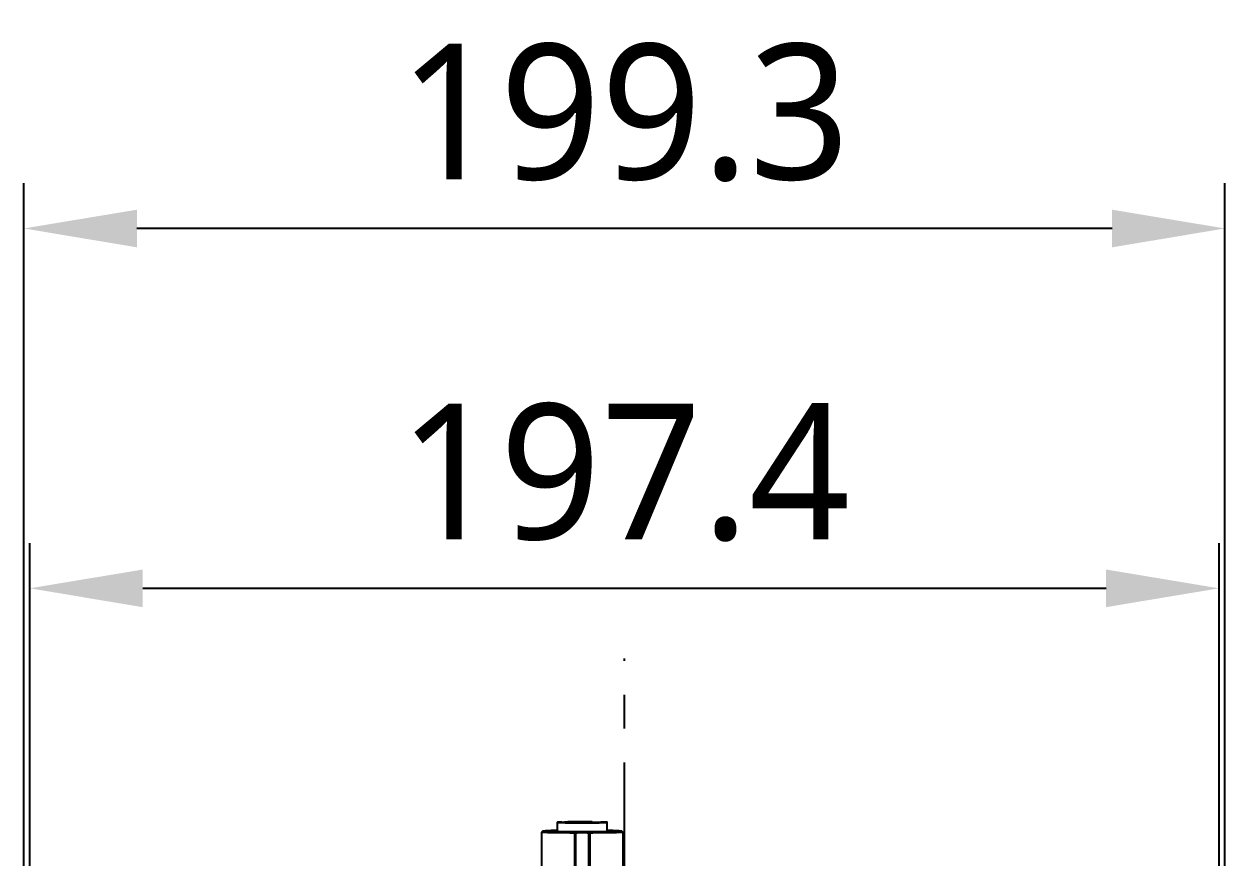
# Model space of a CAD drawing. Header units: millimetres. Extents: x 5828 to 6704, y 123 to 421.
# Drawn here: x 6469.72 to 6483.01, y 277.58 to 286.81 of the extents above; entities that cross this region are included whole.
import ezdxf

# ---------------------------------------------------------------- set-up
doc = ezdxf.new("R2010")
doc.units = ezdxf.units.MM
doc.linetypes.add('CENTER', pattern=[0.6, 0.375, -0.075, 0.075, -0.075])
for name, color, linetype in [('中心线', 7, 'Continuous'), ('外形图', 7, 'Continuous'), ('尺寸标注', 7, 'Continuous')]:
    doc.layers.add(name, color=color, linetype=linetype)
doc.styles.add('微软雅黑', font='msyh.ttc', dxfattribs={"height": 1.5})
doc.dimstyles.new('尺寸标注_1_15比例', dxfattribs={"dimtxt": 1.5, "dimasz": 1.25, "dimexe": 0.5, "dimexo": 0.4, "dimgap": 0.5, "dimtad": 1, "dimdec": 1, "dimlfac": 15, "dimdsep": 46, "dimtxsty": '微软雅黑', "dimcen": 0.09, "dimadec": 0, "dimazin": 0, "dimtp": 0.01, "dimtm": 0.01, "dimtfac": 1, "dimtdec": 1, "dimtofl": 0, "dimtmove": 0, "dimatfit": 3, "dimfxl": 1, "dimtolj": 1, "dimarcsym": 0})

# ---------------------------------------------------------------- blocks, each defined once
blk = doc.blocks.new('*D786')
at = {"layer": 'Defpoints', "color": 0}
for p in [(6482.939, 280.566), (6469.78, 267.568), (6482.939, 267.001)]:
    blk.add_point(p, dxfattribs=at)
at = {"layer": '尺寸标注', "color": 0, "lineweight": -2}
for p, q in [((6469.78, 267.968), (6469.78, 281.066)), ((6482.939, 267.401), (6482.939, 281.066)), ((6471.03, 280.566), (6481.689, 280.566))]:
    blk.add_line(p, q, dxfattribs=at)
at = {"layer": '尺寸标注', "color": 0}
for points in [[(6471.03, 280.774), (6471.03, 280.357), (6469.78, 280.566)], [(6481.689, 280.357), (6481.689, 280.774), (6482.939, 280.566)]]:
    blk.add_solid(points, dxfattribs=at)
at = {"layer": '尺寸标注', "color": 0, "insert": (6476.36, 281.845), "char_height": 1.5, "attachment_point": 5, "style": '微软雅黑'}
blk.add_mtext('\\A1;197.4', dxfattribs=at)
blk = doc.blocks.new('*D787')
at = {"layer": 'Defpoints', "color": 0}
for p in [(6469.715, 284.549), (6483.005, 255.713), (6469.715, 255.065)]:
    blk.add_point(p, dxfattribs=at)
at = {"layer": '尺寸标注', "color": 0, "lineweight": -2}
for p, q in [((6469.715, 255.465), (6469.715, 285.049)), ((6483.005, 256.113), (6483.005, 285.049)), ((6481.755, 284.549), (6470.965, 284.549))]:
    blk.add_line(p, q, dxfattribs=at)
at = {"layer": '尺寸标注', "color": 0}
for points in [[(6470.965, 284.757), (6470.965, 284.34), (6469.715, 284.549)], [(6481.755, 284.34), (6481.755, 284.757), (6483.005, 284.549)]]:
    blk.add_solid(points, dxfattribs=at)
at = {"layer": '尺寸标注', "color": 0, "insert": (6476.36, 285.828), "char_height": 1.5, "attachment_point": 5, "style": '微软雅黑'}
blk.add_mtext('\\A1;199.3', dxfattribs=at)

msp = doc.modelspace()

# ---------------------------------------------------------------- linework, layer by layer
at = {"layer": '中心线', "linetype": 'CENTER', "ltscale": 5}
msp.add_line((6476.3599, 231.7633), (6476.3599, 279.7873), dxfattribs=at)
at = {"layer": '外形图', "color": 7, "linetype": 'Continuous'}
for p, q in [((6475.6183, 277.8734), (6475.6183, 277.9758)), ((6475.6686, 277.9789), (6475.6976, 277.9783)), ((6475.7346, 277.9801), (6475.7346, 277.9781)), ((6475.7636, 277.9796), (6475.7346, 277.9801)), ((6475.7636, 277.9783), (6475.7636, 277.9796)), ((6476.0023, 277.9807), (6476.0997, 277.9793)), ((6476.1683, 277.8734), (6476.1683, 277.9758)), ((6475.4433, 277.8659), (6475.4434, 277.866)), ((6475.4433, 277.8659), (6475.4433, 277.4403)), ((6475.4567, 277.8793), (6475.4434, 277.866)), ((6475.618, 277.885), (6475.6034, 277.8847)), ((6475.6181, 277.8751), (6475.6102, 277.875)), ((6475.8097, 277.3375), (6475.8097, 277.8574)), ((6475.8221, 277.2624), (6475.8221, 277.8583)), ((6475.9644, 277.2624), (6475.9645, 277.8583)), ((6475.9768, 277.8574), (6475.9768, 277.3375)), ((6476.2059, 277.8743), (6476.2057, 277.8741)), ((6476.2059, 277.8743), (6476.2059, 277.8741)), ((6476.2106, 277.8742), (6476.2059, 277.8743)), ((6476.3299, 277.8793), (6476.3432, 277.866)), ((6476.3432, 277.866), (6476.3433, 277.8659)), ((6476.3433, 277.8659), (6476.3433, 277.4403))]:
    msp.add_line(p, q, dxfattribs=at)
for centre, radius, start, end in [((6475.73, 271.6697), 6.2064, 91.10616, 91.42268), ((6475.7588, 268.7826), 9.1042, 90.88561, 91.0972)]:
    msp.add_arc(centre, radius, start, end, dxfattribs=at)
for points, knots in [([(6475.6686, 277.9789), (6475.6648, 277.9788), (6475.6576, 277.9786), (6475.6475, 277.9782), (6475.6388, 277.9778), (6475.6317, 277.9775), (6475.6267, 277.9771), (6475.6235, 277.9769), (6475.6216, 277.9767), (6475.6202, 277.9765), (6475.6192, 277.9763), (6475.6186, 277.9761), (6475.6183, 277.9759), (6475.6183, 277.9758)], [0, 0, 0, 0, 0.2277975, 0.4280733, 0.5996137, 0.7414461, 0.8527467, 0.8967503, 0.9329159, 0.9612117, 0.981644, 0.9943283, 1, 1, 1, 1]), ([(6475.6183, 277.9758), (6475.6183, 277.9758), (6475.6184, 277.9757), (6475.6188, 277.9755), (6475.6198, 277.9753), (6475.6215, 277.975), (6475.6238, 277.9748), (6475.6267, 277.9745), (6475.6303, 277.9743), (6475.6346, 277.974), (6475.6414, 277.9737), (6475.6515, 277.9733), (6475.6653, 277.9729), (6475.6814, 277.9725), (6475.6994, 277.9721), (6475.7194, 277.9717), (6475.741, 277.9714), (6475.7641, 277.9712), (6475.7971, 277.9709), (6475.8403, 277.9706), (6475.8933, 277.9705), (6475.9462, 277.9706), (6475.9894, 277.9709), (6476.0225, 277.9712), (6476.0456, 277.9714), (6476.0672, 277.9717), (6476.0871, 277.9721), (6476.1052, 277.9725), (6476.1212, 277.9729), (6476.135, 277.9733), (6476.1451, 277.9737), (6476.152, 277.974), (6476.1562, 277.9743), (6476.1598, 277.9745), (6476.1628, 277.9748), (6476.1651, 277.975), (6476.1667, 277.9753), (6476.1677, 277.9755), (6476.1682, 277.9757), (6476.1683, 277.9758), (6476.1683, 277.9758)], [0, 0, 0, 0, 0.0002794, 0.0007884, 0.0026526, 0.0056905, 0.0099084, 0.0153005, 0.0218563, 0.029561, 0.0383968, 0.0593754, 0.0845927, 0.113807, 0.1467379, 0.1830689, 0.2224504, 0.2645036, 0.3088237, 0.4025407, 0.5000014, 0.5974622, 0.6911789, 0.7354989, 0.777552, 0.8169333, 0.8532641, 0.8861948, 0.9154089, 0.9406259, 0.9616043, 0.97044, 0.9781445, 0.9847002, 0.9900921, 0.9943099, 0.9973476, 0.9992117, 0.9997206, 1, 1, 1, 1]), ([(6475.7346, 277.9781), (6475.728, 277.978), (6475.7156, 277.9781), (6475.7033, 277.9782), (6475.6976, 277.9783)], [0, 0, 0, 0, 0.5403476, 1, 1, 1, 1]), ([(6476.0023, 277.9807), (6475.9565, 277.9811), (6475.8673, 277.9813), (6475.778, 277.9807), (6475.7346, 277.9801)], [0, 0, 0, 0, 0.5135813, 1, 1, 1, 1]), ([(6475.7773, 277.979), (6475.7773, 277.9789), (6475.7772, 277.9789), (6475.7771, 277.9789), (6475.7768, 277.9788), (6475.7763, 277.9788), (6475.7754, 277.9787), (6475.774, 277.9786), (6475.7722, 277.9785), (6475.7701, 277.9785), (6475.7677, 277.9784), (6475.7638, 277.9783), (6475.7583, 277.9782), (6475.751, 277.9781), (6475.743, 277.9781), (6475.7375, 277.9781), (6475.7346, 277.9781)], [0, 0, 0, 0, 0.0015292, 0.0051883, 0.0111391, 0.0193973, 0.0427895, 0.0752024, 0.1163651, 0.1659279, 0.2234708, 0.2884959, 0.4387069, 0.6114077, 0.8006716, 1, 1, 1, 1]), ([(6475.7636, 277.9796), (6475.7647, 277.9796), (6475.7666, 277.9795), (6475.7693, 277.9795), (6475.7717, 277.9794), (6475.7736, 277.9793), (6475.775, 277.9792), (6475.7759, 277.9792), (6475.7764, 277.9791), (6475.7768, 277.9791), (6475.777, 277.979), (6475.7772, 277.979), (6475.7773, 277.979), (6475.7773, 277.979)], [0, 0, 0, 0, 0.224433, 0.4236252, 0.5955033, 0.7384894, 0.8512305, 0.8959102, 0.9326619, 0.9614019, 0.9820997, 0.9948012, 1, 1, 1, 1]), ([(6476.1683, 277.9758), (6476.1683, 277.9759), (6476.1682, 277.976), (6476.1678, 277.9762), (6476.167, 277.9764), (6476.1656, 277.9766), (6476.1636, 277.9768), (6476.1611, 277.977), (6476.1581, 277.9773), (6476.1545, 277.9775), (6476.1487, 277.9778), (6476.1401, 277.9782), (6476.1283, 277.9786), (6476.1146, 277.979), (6476.1049, 277.9792), (6476.0997, 277.9793)], [0, 0, 0, 0, 0.0020064, 0.0055116, 0.0181816, 0.038759, 0.0673125, 0.1038172, 0.1482193, 0.2004349, 0.2603652, 0.4028789, 0.5746169, 0.7742, 1, 1, 1, 1]), ([(6475.8097, 277.8574), (6475.7847, 277.8575), (6475.7364, 277.8577), (6475.6772, 277.8582), (6475.6327, 277.8588), (6475.6021, 277.8592), (6475.5737, 277.8598), (6475.5476, 277.8603), (6475.5242, 277.8609), (6475.5035, 277.8615), (6475.4881, 277.8621), (6475.4772, 277.8626), (6475.4702, 277.8629), (6475.464, 277.8632), (6475.4586, 277.8636), (6475.454, 277.864), (6475.4503, 277.8643), (6475.4473, 277.8647), (6475.4452, 277.865), (6475.444, 277.8653), (6475.4434, 277.8656), (6475.4433, 277.8658), (6475.4433, 277.8659)], [0, 0, 0, 0, 0.2041006, 0.395312, 0.4842814, 0.5679286, 0.6456287, 0.7168014, 0.7809156, 0.8374931, 0.8861128, 0.9073236, 0.9264145, 0.9433512, 0.9581024, 0.9706431, 0.9809519, 0.9890155, 0.9948294, 0.998416, 0.9994155, 1, 1, 1, 1]), ([(6476.202, 277.8733), (6476.1674, 277.8726), (6476.0922, 277.8716), (6475.9956, 277.871), (6475.9119, 277.8708), (6475.8477, 277.8708), (6475.7844, 277.871), (6475.7235, 277.8714), (6475.6664, 277.872), (6475.6143, 277.8727), (6475.5683, 277.8735), (6475.5342, 277.8744), (6475.5108, 277.8751), (6475.4964, 277.8757), (6475.4857, 277.8762), (6475.4783, 277.8766), (6475.4735, 277.8769), (6475.4694, 277.8772), (6475.4658, 277.8775), (6475.4628, 277.8778), (6475.4607, 277.878), (6475.4593, 277.8782), (6475.4585, 277.8784), (6475.4578, 277.8785), (6475.4573, 277.8787), (6475.4569, 277.8788), (6475.4567, 277.879), (6475.4566, 277.8792), (6475.4566, 277.8793), (6475.4567, 277.8793)], [0, 0, 0, 0, 0.1392252, 0.3024786, 0.3887024, 0.4754804, 0.5609044, 0.6430955, 0.7202466, 0.7906613, 0.8527917, 0.9052729, 0.9275263, 0.946954, 0.9634499, 0.9705698, 0.9769249, 0.9825067, 0.987308, 0.9913236, 0.9945495, 0.995866, 0.9969853, 0.997908, 0.9986364, 0.9991751, 0.9995366, 0.9997653, 1, 1, 1, 1]), ([(6475.4567, 277.8793), (6475.4568, 277.8794), (6475.4571, 277.8796), (6475.4577, 277.8798), (6475.4585, 277.88), (6475.4601, 277.8803), (6475.4627, 277.8806), (6475.4666, 277.881), (6475.4714, 277.8814), (6475.4773, 277.8817), (6475.484, 277.8821), (6475.4918, 277.8825), (6475.5004, 277.8828), (6475.5137, 277.8833), (6475.5325, 277.8839), (6475.5574, 277.8846), (6475.5751, 277.8849), (6475.5845, 277.8851)], [0, 0, 0, 0, 0.002988, 0.0077491, 0.0143823, 0.0229193, 0.045736, 0.0762102, 0.1142932, 0.1599109, 0.2129632, 0.2733346, 0.3408876, 0.4154706, 0.5850315, 0.7804672, 1, 1, 1, 1]), ([(6475.6034, 277.8847), (6475.5942, 277.8846), (6475.5768, 277.8842), (6475.5524, 277.8836), (6475.5343, 277.883), (6475.5215, 277.8825), (6475.5133, 277.8821), (6475.5061, 277.8818), (6475.4999, 277.8814), (6475.4946, 277.881), (6475.4909, 277.8807), (6475.4884, 277.8804), (6475.4869, 277.8802), (6475.4856, 277.88), (6475.4847, 277.8799), (6475.483, 277.8794), (6475.4833, 277.879)], [0, 0, 0, 0, 0.2296986, 0.4327174, 0.6070608, 0.6829144, 0.750963, 0.8110385, 0.8629913, 0.9066962, 0.9420534, 0.9565781, 0.9689926, 0.9792963, 0.9874942, 1, 1, 1, 1]), ([(6475.4833, 277.879), (6475.4835, 277.8789), (6475.4841, 277.8787), (6475.4852, 277.8784), (6475.4868, 277.8781), (6475.489, 277.8779), (6475.4918, 277.8776), (6475.495, 277.8773), (6475.4988, 277.877), (6475.5049, 277.8766), (6475.5139, 277.8762), (6475.5261, 277.8757), (6475.5402, 277.8752), (6475.5563, 277.8747), (6475.5741, 277.8742), (6475.6012, 277.8736), (6475.6388, 277.873), (6475.6878, 277.8723), (6475.7411, 277.8718), (6475.7977, 277.8715), (6475.8563, 277.8713), (6475.9157, 277.8713), (6475.9928, 277.8715), (6476.082, 277.8721), (6476.1513, 277.873), (6476.1832, 277.8736)], [0, 0, 0, 0, 0.0008998, 0.0025323, 0.0049253, 0.0080837, 0.0120069, 0.0166914, 0.0221319, 0.028322, 0.0429181, 0.0604041, 0.0806881, 0.1036628, 0.1292063, 0.1571827, 0.2198266, 0.2902622, 0.3669907, 0.4483788, 0.532694, 0.6181412, 0.7029014, 0.8631953, 1, 1, 1, 1]), ([(6475.8097, 277.8574), (6475.8107, 277.8574), (6475.8149, 277.8574), (6475.819, 277.8578), (6475.8221, 277.8583)], [0, 0, 0, 0, 0.2481843, 1, 1, 1, 1]), ([(6475.8221, 277.8583), (6475.8456, 277.8621), (6475.8933, 277.866), (6475.9409, 277.8621), (6475.9645, 277.8583)], [0, 0, 0, 0, 0.5000017, 1, 1, 1, 1]), ([(6475.9645, 277.8583), (6475.9665, 277.8581), (6475.9707, 277.8577), (6475.9748, 277.8574), (6475.9769, 277.8574)], [0, 0, 0, 0, 0.501623, 1, 1, 1, 1]), ([(6476.2115, 277.8597), (6476.1755, 277.8591), (6476.0973, 277.858), (6476.019, 277.8575), (6475.9768, 277.8574)], [0, 0, 0, 0, 0.4601845, 1, 1, 1, 1]), ([(6476.1684, 277.8857), (6476.1801, 277.8855), (6476.2024, 277.8851), (6476.2338, 277.8845), (6476.2575, 277.8838), (6476.2743, 277.8833), (6476.2853, 277.8829), (6476.2951, 277.8825), (6476.3037, 277.8821), (6476.3112, 277.8816), (6476.3173, 277.8812), (6476.3217, 277.8808), (6476.3246, 277.8805), (6476.3263, 277.8803), (6476.3276, 277.8801), (6476.3287, 277.8798), (6476.3294, 277.8796), (6476.3297, 277.8794), (6476.3299, 277.8793)], [0, 0, 0, 0, 0.2175357, 0.412416, 0.5823439, 0.6573137, 0.7253197, 0.7861625, 0.8396656, 0.8856728, 0.9240546, 0.9547067, 0.9671103, 0.9775579, 0.9860497, 0.992592, 0.9972112, 1, 1, 1, 1]), ([(6476.3032, 277.879), (6476.3032, 277.8791), (6476.3033, 277.8791), (6476.3033, 277.8793), (6476.3032, 277.8794), (6476.3029, 277.8795), (6476.3024, 277.8797), (6476.3016, 277.8799), (6476.3005, 277.8801), (6476.2991, 277.8803), (6476.2974, 277.8805), (6476.2955, 277.8807), (6476.2932, 277.8809), (6476.2896, 277.8812), (6476.2845, 277.8815), (6476.2774, 277.8819), (6476.2693, 277.8823), (6476.2601, 277.8827), (6476.2458, 277.8832), (6476.2254, 277.8838), (6476.1982, 277.8845), (6476.1788, 277.8848), (6476.1685, 277.885)], [0, 0, 0, 0, 0.0009275, 0.0017046, 0.0026691, 0.0040249, 0.0081672, 0.0143591, 0.0226504, 0.0330552, 0.0455766, 0.0602123, 0.0769551, 0.095795, 0.1397193, 0.1918685, 0.2521005, 0.3202461, 0.3961138, 0.5701365, 0.7721968, 1, 1, 1, 1]), ([(6476.1832, 277.8736), (6476.192, 277.8738), (6476.2086, 277.8741), (6476.232, 277.8747), (6476.2524, 277.8754), (6476.2673, 277.8759), (6476.2775, 277.8764), (6476.2839, 277.8768), (6476.2893, 277.8771), (6476.2939, 277.8775), (6476.2975, 277.8779), (6476.3, 277.8782), (6476.3015, 277.8784), (6476.3023, 277.8786), (6476.3028, 277.8788), (6476.3031, 277.8789), (6476.3032, 277.879)], [0, 0, 0, 0, 0.2195268, 0.4149621, 0.5845222, 0.7266579, 0.7870295, 0.8400823, 0.8857006, 0.9237845, 0.9542597, 0.9770776, 0.9856154, 0.9922493, 0.9970112, 1, 1, 1, 1]), ([(6476.3299, 277.8793), (6476.3302, 277.879), (6476.3285, 277.8785), (6476.3274, 277.8783), (6476.326, 277.8781), (6476.3245, 277.8779), (6476.3218, 277.8776), (6476.3179, 277.8772), (6476.3123, 277.8768), (6476.3056, 277.8764), (6476.2979, 277.876), (6476.2892, 277.8756), (6476.2756, 277.8751), (6476.2563, 277.8745), (6476.2303, 277.8738), (6476.2118, 277.8734), (6476.202, 277.8733)], [0, 0, 0, 0, 0.0125059, 0.0207037, 0.0310075, 0.0434221, 0.0579469, 0.0933046, 0.1370102, 0.1889639, 0.2490405, 0.3170907, 0.3929465, 0.5672932, 0.7703243, 1, 1, 1, 1]), ([(6476.3433, 277.8659), (6476.3433, 277.8658), (6476.3431, 277.8656), (6476.3424, 277.8653), (6476.3408, 277.8649), (6476.3381, 277.8645), (6476.3343, 277.8641), (6476.3294, 277.8637), (6476.3235, 277.8633), (6476.3166, 277.8629), (6476.3087, 277.8625), (6476.2997, 277.8621), (6476.2859, 277.8616), (6476.2662, 277.861), (6476.24, 277.8603), (6476.2214, 277.8599), (6476.2115, 277.8597)], [0, 0, 0, 0, 0.0019036, 0.0053719, 0.0180744, 0.0387761, 0.0675186, 0.1042652, 0.1489408, 0.201447, 0.2616614, 0.3294422, 0.4046288, 0.5764833, 0.7755748, 1, 1, 1, 1])]:
    msp.add_open_spline(points, degree=3, knots=knots, dxfattribs=at)

# ---------------------------------------------------------------- dimensions: what is measured, and where the dimension line sits
at = {"layer": '尺寸标注'}
for base, p1, p2, picture, middle in [((6469.7154, 284.5485), (6483.0052, 255.7131), (6469.7154, 255.0651), '*D787', (6476.3603, 285.8276)), ((6482.9394, 280.5658), (6469.7803, 267.5677), (6482.9394, 267.0011), '*D786', (6476.3599, 281.8448))]:
    dim = msp.add_linear_dim(base=base, p1=p1, p2=p2, dimstyle='尺寸标注_1_15比例', dxfattribs=at)
    dim.commit()
    dim.dimension.update_dxf_attribs({"geometry": picture, "text_midpoint": middle})

doc.saveas('drawing.dxf')
